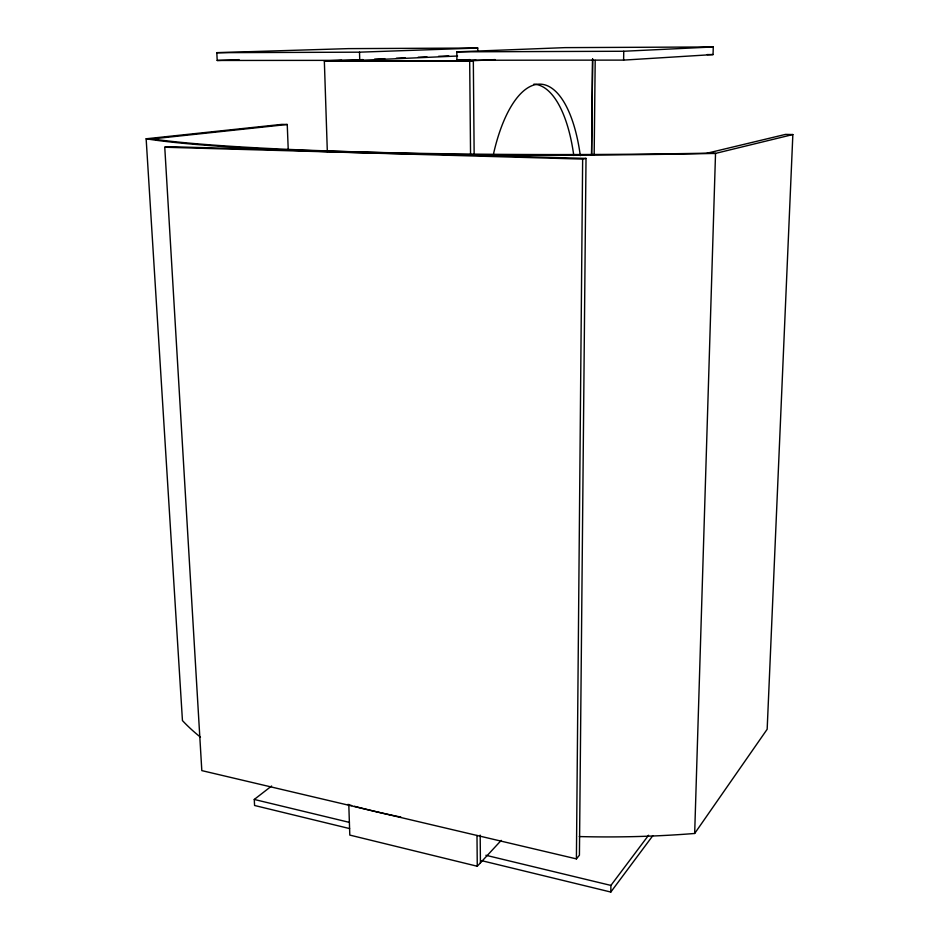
<?xml version="1.0" encoding="UTF-8"?>
<svg xmlns="http://www.w3.org/2000/svg" width="939" height="939" viewBox="0 0 939 939"><rect width="100%" height="100%" fill="white"/><g stroke="black" fill="none" stroke-linecap="round" stroke-linejoin="round"><path stroke-width="1.41" d="M576.405 858.88L582.649 159.09L586.018 158.398L579.422 855.194L576.405 858.88L201.815 770.614L164.759 147.235L169.525 146.684L586.018 158.398M594.164 155.346L595.197 60.342M481.684 860.676L610.808 892.05L610.913 885.418L648.579 835.241M623.613 60.108L623.754 51.258L713.276 46.95L713.053 54.568L623.613 60.108L456.917 60.26L456.812 51.845L565.067 47.631L713.276 46.95M694.672 833.468L715.53 153.397L792.856 134.547L767.163 729.263L694.672 833.468A430.825 165.205 1.2 0 1 579.293 836.567M610.808 892.05L652.816 835.675M348.792 804.383L349.801 835.088L477.27 866.251L501.226 840.37M349.613 828.585L254.575 805.486L254.269 799.453L271.606 786.025M200.453 737.15A430.825 165.205 1.2 0 1 182.448 720.577L146.144 138.784L152.048 138.925A480.78 28.064 -0.3 0 0 707.161 153.186L785.52 134.394L792.856 134.547M152.048 138.925L287.24 124.488L288.226 149.418M465.873 60.718L476.014 60.202M327.335 151.813L324.342 60.929L469.676 60.894L495.146 59.591M456.917 60.26L469.946 59.615M324.342 60.929L341.655 60.249M335.34 60.812L362.97 59.603M374.602 59.098L384.779 58.664M396.411 58.159L405.132 57.772M418.219 57.209L426.94 56.833M438.572 56.317L448.748 55.882M477.751 50.87L477.728 48.03L348.346 48.628L216.815 52.678L217.202 60.472L359.743 60.342L457.563 56.023M217.202 60.472L239.093 59.638M216.815 52.678L359.52 52.173L477.728 48.03M456.812 51.845L623.754 51.258M707.184 54.579L713.053 54.568M328.474 60.742L473.326 60.706L474.148 154.172M287.24 124.488L281.817 124.382L146.144 138.784A473.021 27.865 -0.3 0 0 715.53 153.397L707.161 153.186M164.759 147.235L582.649 159.09M254.269 799.453L349.414 822.388M485.886 855.276L610.913 885.418M359.52 52.173L359.743 60.342M480.181 835.111L480.428 862.847M469.676 60.894L470.556 154.771M476.989 835.475L477.27 866.251M400.847 817.083A430.825 165.205 1.2 0 1 354.402 806.284M351.691 805.556A430.825 165.205 1.2 0 1 347.641 804.465M493.585 153.573A120.755 47.678 -87.2 0 1 540.148 84.146A120.755 47.678 -87.2 0 1 580.314 155.663M533.915 84.134A120.497 48.042 -87.2 0 1 573.776 155.487M592.615 59.004L591.582 155.322L592.615 59.004"/></g></svg>
